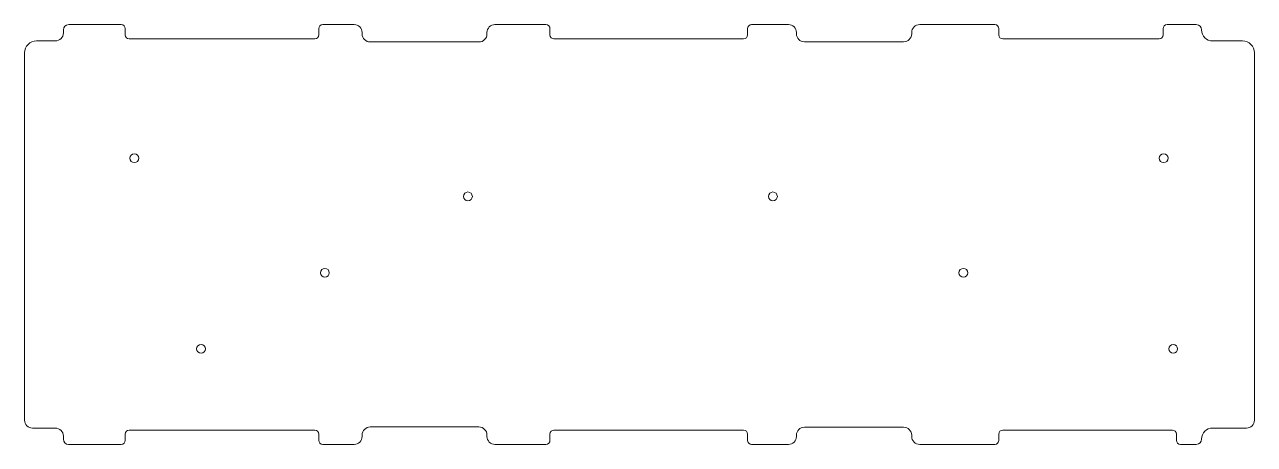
# Model space of a CAD drawing. Header units: millimetres. Extents: x -49 to 259, y -201 to -96.
import ezdxf

# ---------------------------------------------------------------- set-up
doc = ezdxf.new("R2010")
doc.units = ezdxf.units.MM
doc.header["$MEASUREMENT"] = 0
doc.layers.add('Layer 1', color=7, linetype='Continuous', lineweight=0)

# ---------------------------------------------------------------- blocks, each defined once
blk = doc.blocks.new('Block_1')
at = {"layer": 'Layer 1', "color": 7, "lineweight": 9}
for points in [[(-21.19, -128.34), (-20.59, -128.34), (-20.09, -128.83), (-20.09, -129.44), (-20.09, -130.05), (-20.59, -130.54), (-21.19, -130.54), (-21.8, -130.54), (-22.29, -130.05), (-22.29, -129.44), (-22.29, -128.83), (-21.8, -128.34), (-21.19, -128.34), (-21.19, -128.34), (-21.19, -128.34), (-21.19, -128.34)], [(235.98, -128.34), (236.59, -128.34), (237.08, -128.83), (237.08, -129.44), (237.08, -130.05), (236.59, -130.54), (235.98, -130.54), (235.37, -130.54), (234.88, -130.05), (234.88, -129.44), (234.88, -128.83), (235.37, -128.34), (235.98, -128.34), (235.98, -128.34), (235.98, -128.34), (235.98, -128.34)], [(62.15, -137.87), (62.76, -137.87), (63.25, -138.36), (63.25, -138.97), (63.25, -139.57), (62.76, -140.07), (62.15, -140.07), (61.54, -140.07), (61.05, -139.57), (61.05, -138.97), (61.05, -138.36), (61.54, -137.87), (62.15, -137.87), (62.15, -137.87), (62.15, -137.87), (62.15, -137.87)], [(138.35, -137.87), (138.96, -137.87), (139.45, -138.36), (139.45, -138.97), (139.45, -139.57), (138.96, -140.07), (138.35, -140.07), (137.74, -140.07), (137.25, -139.57), (137.25, -138.97), (137.25, -138.36), (137.74, -137.87), (138.35, -137.87), (138.35, -137.87), (138.35, -137.87), (138.35, -137.87)], [(26.42, -156.95), (27.03, -156.95), (27.52, -157.44), (27.52, -158.05), (27.52, -158.66), (27.03, -159.15), (26.42, -159.15), (25.81, -159.15), (25.32, -158.66), (25.32, -158.05), (25.32, -157.44), (25.81, -156.95), (26.42, -156.95), (26.42, -156.95), (26.42, -156.95), (26.42, -156.95)], [(185.93, -156.95), (186.54, -156.95), (187.03, -157.44), (187.03, -158.05), (187.03, -158.66), (186.54, -159.15), (185.93, -159.15), (185.32, -159.15), (184.83, -158.66), (184.83, -158.05), (184.83, -157.44), (185.32, -156.95), (185.93, -156.95), (185.93, -156.95), (185.93, -156.95), (185.93, -156.95)], [(-4.53, -175.97), (-3.92, -175.97), (-3.43, -176.46), (-3.43, -177.07), (-3.43, -177.67), (-3.92, -178.17), (-4.53, -178.17), (-5.13, -178.17), (-5.63, -177.67), (-5.63, -177.07), (-5.63, -176.46), (-5.13, -175.97), (-4.53, -175.97), (-4.53, -175.97), (-4.53, -175.97), (-4.53, -175.97)], [(238.36, -175.97), (238.97, -175.97), (239.46, -176.46), (239.46, -177.07), (239.46, -177.67), (238.97, -178.17), (238.36, -178.17), (237.75, -178.17), (237.26, -177.67), (237.26, -177.07), (237.26, -176.46), (237.75, -175.97), (238.36, -175.97), (238.36, -175.97), (238.36, -175.97), (238.36, -175.97)]]:
    blk.add_open_spline(points, degree=3, knots=[0, 0, 0, 0, 1, 1, 1, 2, 2, 2, 3, 3, 3, 4, 4, 4, 5, 5, 5, 5], dxfattribs=at)
blk = doc.blocks.new('Block_0')
at = {"layer": 'Layer 1', "color": 7, "lineweight": 9}
blk.add_open_spline([(255.64, -100.12), (255.64, -100.12), (248.19, -100.12), (248.19, -100.12), (246.68, -100.12), (245.46, -98.9), (245.46, -97.39), (245.46, -97.39), (245.46, -97.39), (245.46, -97.39), (245.46, -96.65), (244.85, -96.04), (244.11, -96.04), (244.11, -96.04), (236.84, -96.04), (236.84, -96.04), (236.28, -96.04), (235.84, -96.49), (235.84, -97.04), (235.84, -97.04), (235.84, -98.62), (235.84, -98.62), (235.84, -99.17), (235.39, -99.62), (234.84, -99.62), (234.84, -99.62), (195.78, -99.62), (195.78, -99.62), (195.22, -99.62), (194.78, -99.17), (194.78, -98.62), (194.78, -98.62), (194.78, -97.04), (194.78, -97.04), (194.78, -96.49), (194.33, -96.04), (193.78, -96.04), (193.78, -96.04), (175.01, -96.04), (175.01, -96.04), (173.9, -96.04), (173.01, -96.94), (173.01, -98.04), (173.01, -98.04), (173.01, -98.34), (173.01, -98.34), (173.01, -99.44), (172.11, -100.34), (171.01, -100.34), (171.01, -100.34), (146.22, -100.34), (146.22, -100.34), (145.11, -100.34), (144.22, -99.44), (144.22, -98.34), (144.22, -98.34), (144.22, -98.04), (144.22, -98.04), (144.22, -96.94), (143.32, -96.04), (142.22, -96.04), (142.22, -96.04), (133.01, -96.04), (133.01, -96.04), (132.46, -96.04), (132.01, -96.49), (132.01, -97.04), (132.01, -97.04), (132.01, -98.62), (132.01, -98.62), (132.01, -99.17), (131.56, -99.62), (131.01, -99.62), (131.01, -99.62), (83.65, -99.62), (83.65, -99.62), (83.1, -99.62), (82.65, -99.17), (82.65, -98.62), (82.65, -98.62), (82.65, -97.04), (82.65, -97.04), (82.65, -96.49), (82.2, -96.04), (81.65, -96.04), (81.65, -96.04), (68.91, -96.04), (68.91, -96.04), (67.8, -96.04), (66.91, -96.94), (66.91, -98.04), (66.91, -98.04), (66.91, -98.39), (66.91, -98.39), (66.91, -99.5), (66.01, -100.39), (64.91, -100.39), (64.91, -100.39), (37.72, -100.39), (37.72, -100.39), (36.61, -100.39), (35.72, -99.5), (35.72, -98.39), (35.72, -98.39), (35.72, -98.04), (35.72, -98.04), (35.72, -96.94), (34.82, -96.04), (33.72, -96.04), (33.72, -96.04), (25.89, -96.04), (25.89, -96.04), (25.33, -96.04), (24.89, -96.49), (24.89, -97.04), (24.89, -97.04), (24.89, -98.62), (24.89, -98.62), (24.89, -99.17), (24.44, -99.62), (23.89, -99.62), (23.89, -99.62), (-22.47, -99.62), (-22.47, -99.62), (-23.03, -99.62), (-23.47, -99.17), (-23.47, -98.62), (-23.47, -98.62), (-23.47, -97.04), (-23.47, -97.04), (-23.47, -96.49), (-23.92, -96.04), (-24.47, -96.04), (-24.47, -96.04), (-37.58, -96.04), (-37.58, -96.04), (-38.32, -96.04), (-38.93, -96.65), (-38.93, -97.39), (-38.93, -97.39), (-38.93, -98.12), (-38.93, -98.12), (-38.93, -99.23), (-39.82, -100.12), (-40.93, -100.12), (-40.93, -100.12), (-45.61, -100.12), (-45.61, -100.12), (-47.27, -100.12), (-48.61, -101.47), (-48.61, -103.12), (-48.61, -103.12), (-48.61, -194.86), (-48.61, -194.86), (-48.61, -195.96), (-47.72, -196.86), (-46.61, -196.86), (-46.61, -196.86), (-40.93, -196.86), (-40.93, -196.86), (-39.82, -196.86), (-38.93, -197.75), (-38.93, -198.86), (-38.93, -198.86), (-38.93, -199.66), (-38.93, -199.66), (-38.93, -200.37), (-38.35, -200.94), (-37.65, -200.94), (-37.65, -200.94), (-24.47, -200.94), (-24.47, -200.94), (-23.92, -200.94), (-23.47, -200.49), (-23.47, -199.94), (-23.47, -199.94), (-23.47, -198.36), (-23.47, -198.36), (-23.47, -197.81), (-23.03, -197.36), (-22.47, -197.36), (-22.47, -197.36), (23.89, -197.36), (23.89, -197.36), (24.44, -197.36), (24.89, -197.81), (24.89, -198.36), (24.89, -198.36), (24.89, -199.94), (24.89, -199.94), (24.89, -200.49), (25.33, -200.94), (25.89, -200.94), (25.89, -200.94), (33.72, -200.94), (33.72, -200.94), (34.82, -200.94), (35.72, -200.05), (35.72, -198.94), (35.72, -198.94), (35.72, -198.59), (35.72, -198.59), (35.72, -197.49), (36.61, -196.59), (37.72, -196.59), (37.72, -196.59), (64.91, -196.59), (64.91, -196.59), (66.01, -196.59), (66.91, -197.49), (66.91, -198.59), (66.91, -198.59), (66.91, -198.94), (66.91, -198.94), (66.91, -200.05), (67.8, -200.94), (68.91, -200.94), (68.91, -200.94), (81.65, -200.94), (81.65, -200.94), (82.2, -200.94), (82.65, -200.49), (82.65, -199.94), (82.65, -199.94), (82.65, -198.36), (82.65, -198.36), (82.65, -197.81), (83.1, -197.36), (83.65, -197.36), (83.65, -197.36), (131.01, -197.36), (131.01, -197.36), (131.56, -197.36), (132.01, -197.81), (132.01, -198.36), (132.01, -198.36), (132.01, -199.94), (132.01, -199.94), (132.01, -200.49), (132.46, -200.94), (133.01, -200.94), (133.01, -200.94), (142.22, -200.94), (142.22, -200.94), (143.32, -200.94), (144.22, -200.05), (144.22, -198.94), (144.22, -198.94), (144.22, -198.64), (144.22, -198.64), (144.22, -197.54), (145.11, -196.64), (146.22, -196.64), (146.22, -196.64), (171.01, -196.64), (171.01, -196.64), (172.11, -196.64), (173.01, -197.54), (173.01, -198.64), (173.01, -198.64), (173.01, -198.94), (173.01, -198.94), (173.01, -200.05), (173.9, -200.94), (175.01, -200.94), (175.01, -200.94), (193.78, -200.94), (193.78, -200.94), (194.33, -200.94), (194.78, -200.49), (194.78, -199.94), (194.78, -199.94), (194.78, -198.36), (194.78, -198.36), (194.78, -197.81), (195.22, -197.36), (195.78, -197.36), (195.78, -197.36), (238.14, -197.36), (238.14, -197.36), (238.69, -197.36), (239.14, -197.81), (239.14, -198.36), (239.14, -198.36), (239.14, -199.94), (239.14, -199.94), (239.14, -200.49), (239.58, -200.94), (240.14, -200.94), (240.14, -200.94), (244.11, -200.94), (244.11, -200.94), (244.85, -200.94), (245.46, -200.34), (245.46, -199.59), (245.46, -198.08), (246.68, -196.86), (248.19, -196.86), (248.19, -196.86), (256.64, -196.86), (256.64, -196.86), (257.74, -196.86), (258.64, -195.96), (258.64, -194.86), (258.64, -194.86), (258.64, -103.12), (258.64, -103.12), (258.64, -101.47), (257.29, -100.12), (255.64, -100.12)], degree=3, knots=[0, 0, 0, 0, 1, 1, 1, 2, 2, 2, 3, 3, 3, 4, 4, 4, 5, 5, 5, 6, 6, 6, 7, 7, 7, 8, 8, 8, 9, 9, 9, 10, 10, 10, 11, 11, 11, 12, 12, 12, 13, 13, 13, 14, 14, 14, 15, 15, 15, 16, 16, 16, 17, 17, 17, 18, 18, 18, 19, 19, 19, 20, 20, 20, 21, 21, 21, 22, 22, 22, 23, 23, 23, 24, 24, 24, 25, 25, 25, 26, 26, 26, 27, 27, 27, 28, 28, 28, 29, 29, 29, 30, 30, 30, 31, 31, 31, 32, 32, 32, 33, 33, 33, 34, 34, 34, 35, 35, 35, 36, 36, 36, 37, 37, 37, 38, 38, 38, 39, 39, 39, 40, 40, 40, 41, 41, 41, 42, 42, 42, 43, 43, 43, 44, 44, 44, 45, 45, 45, 46, 46, 46, 47, 47, 47, 48, 48, 48, 49, 49, 49, 50, 50, 50, 51, 51, 51, 52, 52, 52, 53, 53, 53, 54, 54, 54, 55, 55, 55, 56, 56, 56, 57, 57, 57, 58, 58, 58, 59, 59, 59, 60, 60, 60, 61, 61, 61, 62, 62, 62, 63, 63, 63, 64, 64, 64, 65, 65, 65, 66, 66, 66, 67, 67, 67, 68, 68, 68, 69, 69, 69, 70, 70, 70, 71, 71, 71, 72, 72, 72, 73, 73, 73, 74, 74, 74, 75, 75, 75, 76, 76, 76, 77, 77, 77, 78, 78, 78, 79, 79, 79, 80, 80, 80, 81, 81, 81, 82, 82, 82, 83, 83, 83, 84, 84, 84, 85, 85, 85, 86, 86, 86, 87, 87, 87, 88, 88, 88, 89, 89, 89, 90, 90, 90, 91, 91, 91, 92, 92, 92, 93, 93, 93, 94, 94, 94, 95, 95, 95, 96, 96, 96, 97, 97, 97, 98, 98, 98, 99, 99, 99, 100, 100, 100, 101, 101, 101, 102, 102, 102, 103, 103, 103, 103], dxfattribs=at)
at = {"layer": 'Layer 1'}
blk.add_blockref('Block_1', (0, 0), dxfattribs=at)

msp = doc.modelspace()

# ---------------------------------------------------------------- block references
at = {"layer": 'Layer 1'}
msp.add_blockref('Block_0', (0, 0), dxfattribs=at)

doc.saveas('drawing.dxf')
